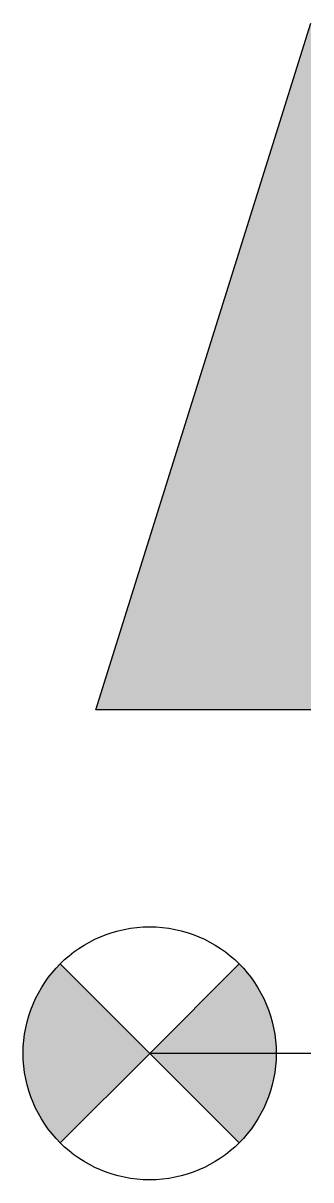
# Model space of a CAD drawing. Header units: millimetres. Extents: x -84 to 0, y -337 to 0.
import ezdxf

# ---------------------------------------------------------------- set-up
doc = ezdxf.new("R2010")
doc.units = ezdxf.units.MM
doc.header["$LTSCALE"] = 0.25
doc.layers.get('0').update_dxf_attribs({"color": 252})

msp = doc.modelspace()

# ---------------------------------------------------------------- hatches: boundary and pattern name
msp.add_hatch(color=256).paths.add_polyline_path([(0, -200), (0, 0), (-62.59, -200)])
h = msp.add_hatch(color=256)
h.paths.add_polyline_path([(-46.94, -300), (-73, -273.95, 0.414214), (-73, -326.05)])
h.paths.add_polyline_path([(-10.1, -300, 0.198912), (-20.89, -273.95), (-46.94, -300), (-20.89, -326.05, 0.198912)])

# ---------------------------------------------------------------- linework, layer by layer
for p, q in [((-62.59, -200), (0, 0)), ((0, -200), (-62.59, -200)), ((-46.94, -300), (-73, -273.95)), ((-46.94, -300), (-20.89, -273.95)), ((-46.94, -300), (-73, -326.05)), ((-46.94, -300), (-20.89, -326.05)), ((0, -300), (-46.94, -300))]:
    msp.add_line(p, q)
msp.add_circle((-46.94, -300), 36.85)

doc.saveas('drawing.dxf')
